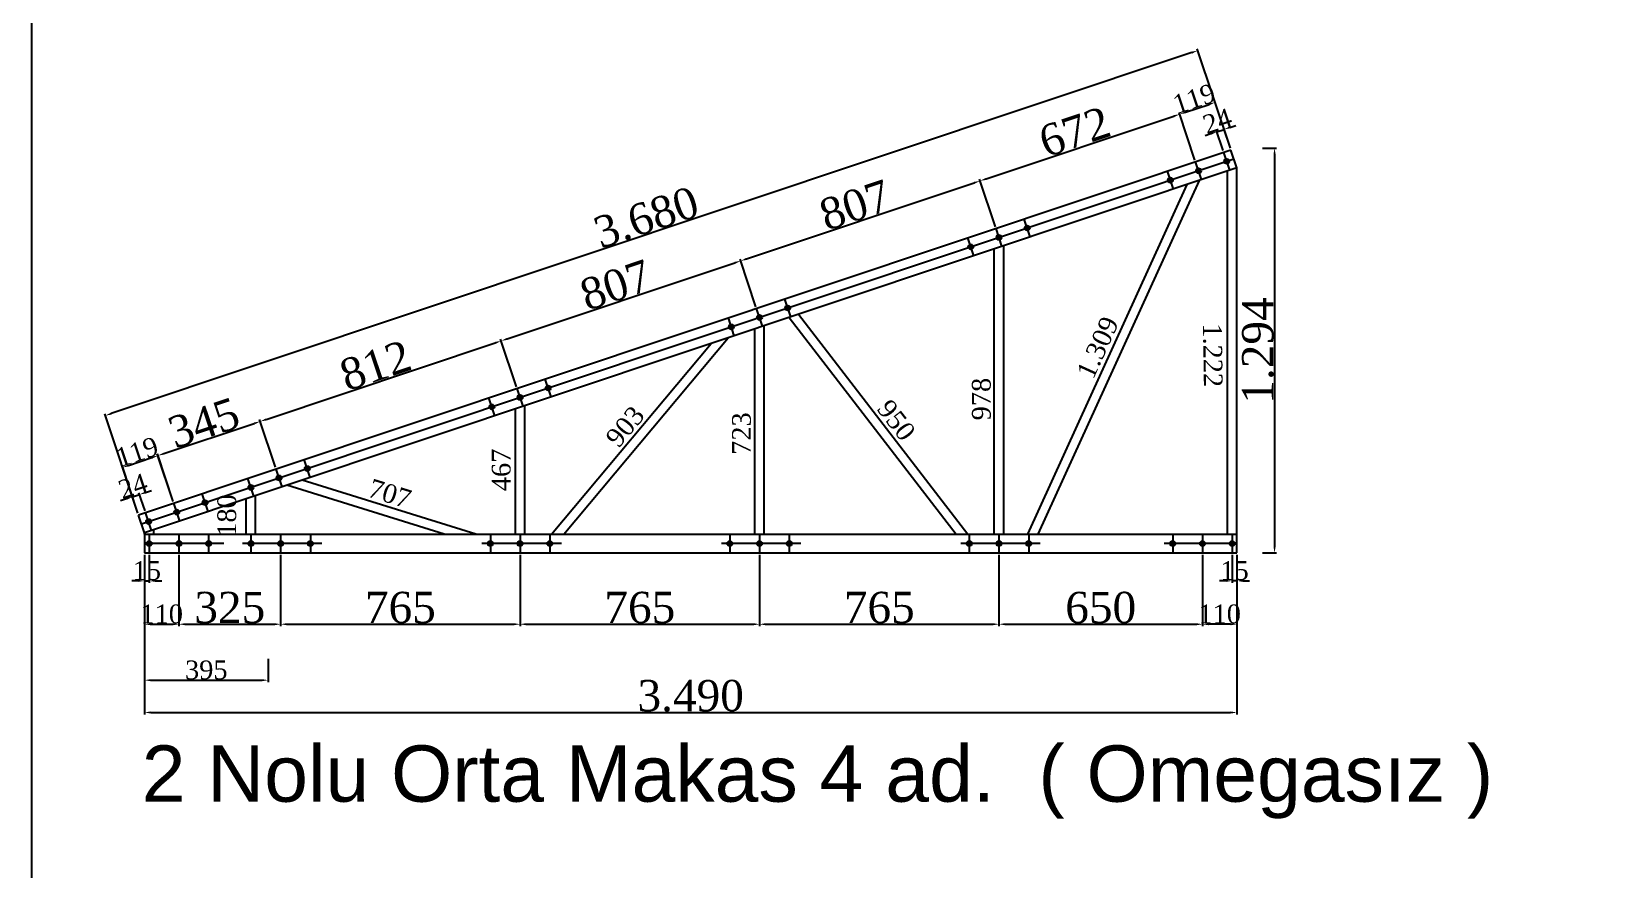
# Model space of a CAD drawing. Header units: millimetres. Extents: x 201962 to 221859, y -224854 to -197588.
# Drawn here: x 209923 to 214998, y -213603 to -210927 of the extents above; entities that cross this region are included whole.
import ezdxf

# ---------------------------------------------------------------- set-up
doc = ezdxf.new("R2010")
doc.units = ezdxf.units.MM
doc.header["$MEASUREMENT"] = 0
for name, color, linetype in [('Block1', 255, 'Continuous'), ('DUVAR', 7, 'Continuous'), ('ÖLÇÜLENDİRME', 121, 'Continuous')]:
    doc.layers.add(name, color=color, linetype=linetype)
doc.styles.add('133', font='times.ttf')
doc.styles.get("Standard").update_dxf_attribs({"font": 'arial.ttf'})
doc.dimstyles.new('MAKAS', dxfattribs={"dimscale": 20, "dimtxt": 1.3, "dimasz": 1, "dimexe": 0.3, "dimexo": 0.3, "dimgap": 0.1, "dimtad": 1, "dimrnd": 1, "dimzin": 12, "dimdsep": 46, "dimlunit": 6, "dimtxsty": '133', "dimcen": 0.8, "dimdle": 0.0005, "dimclrd": 4, "dimclre": 6, "dimclrt": 2, "dimazin": 3, "dimtfac": 1, "dimtmove": 0, "dimatfit": 2, "dimldrblk": 'DOTSMALL', "dimfxl": 0, "dimtolj": 1, "dimtzin": 0, "dimarcsym": 0})
doc.dimstyles.new('makas 1', dxfattribs={"dimscale": 20, "dimtxt": 3, "dimasz": 1.2, "dimexe": 0.3, "dimexo": 0.3, "dimgap": 0.1, "dimtad": 1, "dimrnd": 1, "dimzin": 12, "dimdsep": 46, "dimlunit": 6, "dimtxsty": '133', "dimblk": 'NONE', "dimcen": 0.8, "dimdle": 0.0005, "dimse1": 1, "dimse2": 1, "dimsd1": 1, "dimsd2": 1, "dimclrd": 105, "dimclre": 42, "dimclrt": 2, "dimazin": 3, "dimtfac": 1, "dimtmove": 0, "dimatfit": 2, "dimldrblk": 'NONE', "dimfxl": 0, "dimtolj": 1, "dimtzin": 0, "dimarcsym": 0})

# ---------------------------------------------------------------- blocks, each defined once
blk = doc.blocks.new('*D9842')
at = {"layer": 'Defpoints', "color": 0}
for p in [(210282.8, -212592.7), (210297.8, -212592.7), (210297.8, -212681.7)]:
    blk.add_point(p, dxfattribs=at)
at = {"layer": 'ÖLÇÜLENDİRME', "color": 6, "lineweight": -2, "ltscale": 0.5}
for p, q in [((210282.8, -212598.7), (210282.8, -212687.7)), ((210297.8, -212598.7), (210297.8, -212687.7))]:
    blk.add_line(p, q, dxfattribs=at)
at = {"layer": 'ÖLÇÜLENDİRME', "color": 4, "lineweight": -2, "ltscale": 0.5}
for p, q in [((210262.8, -212681.7), (210242.8, -212681.7)), ((210282.8, -212681.7), (210297.8, -212681.7)), ((210317.8, -212681.7), (210337.8, -212681.7))]:
    blk.add_line(p, q, dxfattribs=at)
at = {"layer": 'ÖLÇÜLENDİRME', "color": 4}
for points in [[(210262.8, -212685.1), (210262.8, -212678.4), (210282.8, -212681.7)], [(210317.8, -212678.4), (210317.8, -212685.1), (210297.8, -212681.7)]]:
    blk.add_solid(points, dxfattribs=at)
at = {"layer": 'ÖLÇÜLENDİRME', "color": 2, "insert": (210290.3, -212649.3), "char_height": 60, "attachment_point": 5, "style": '133'}
blk.add_mtext('\\A1;15', dxfattribs=at)
blk = doc.blocks.new('_DotSmall')
at = {"color": 0, "linetype": 'ByBlock', "const_width": 0.5}
blk.add_lwpolyline([(-0.0625, 0, 1), (0.0625, 0, 1)], format="xyb", close=True, dxfattribs=at)
blk = doc.blocks.new('*D9843')
at = {"layer": 'Defpoints', "color": 0}
for p in [(210282.8, -212592.7), (210392.8, -212592.7), (210392.8, -212820.4)]:
    blk.add_point(p, dxfattribs=at)
at = {"layer": 'ÖLÇÜLENDİRME', "color": 6, "lineweight": -2, "ltscale": 0.5}
for p, q in [((210282.8, -212598.7), (210282.8, -212826.4)), ((210392.8, -212598.7), (210392.8, -212826.4))]:
    blk.add_line(p, q, dxfattribs=at)
at = {"layer": 'ÖLÇÜLENDİRME', "color": 4, "lineweight": -2, "ltscale": 0.5}
blk.add_line((210302.8, -212820.4), (210372.8, -212820.4), dxfattribs=at)
at = {"layer": 'ÖLÇÜLENDİRME', "color": 4}
for points in [[(210302.8, -212817), (210302.8, -212823.7), (210282.8, -212820.4)], [(210372.8, -212823.7), (210372.8, -212817), (210392.8, -212820.4)]]:
    blk.add_solid(points, dxfattribs=at)
at = {"layer": 'ÖLÇÜLENDİRME', "color": 2, "insert": (210337.8, -212787.9), "char_height": 60, "attachment_point": 5, "style": '133'}
blk.add_mtext('\\A1;110', dxfattribs=at)
blk = doc.blocks.new('*D9844')
at = {"layer": 'Defpoints', "color": 0}
for p in [(210392.8, -212592.7), (210717.8, -212592.7), (210717.8, -212820.4)]:
    blk.add_point(p, dxfattribs=at)
at = {"layer": 'ÖLÇÜLENDİRME', "color": 6, "lineweight": -2, "ltscale": 0.5}
for p, q in [((210392.8, -212598.7), (210392.8, -212826.4)), ((210717.8, -212598.7), (210717.8, -212826.4))]:
    blk.add_line(p, q, dxfattribs=at)
at = {"layer": 'ÖLÇÜLENDİRME', "color": 4, "lineweight": -2, "ltscale": 0.5}
blk.add_line((210412.8, -212820.4), (210697.8, -212820.4), dxfattribs=at)
at = {"layer": 'ÖLÇÜLENDİRME', "color": 4}
for points in [[(210412.8, -212817), (210412.8, -212823.7), (210392.8, -212820.4)], [(210697.8, -212823.7), (210697.8, -212817), (210717.8, -212820.4)]]:
    blk.add_solid(points, dxfattribs=at)
at = {"layer": 'ÖLÇÜLENDİRME', "color": 2, "insert": (210555.3, -212767.6), "char_height": 100, "attachment_point": 5, "style": '133'}
blk.add_mtext('\\A1;325', dxfattribs=at)
blk = doc.blocks.new('*D9845')
at = {"layer": 'Defpoints', "color": 0}
for p in [(210717.8, -212592.7), (211482.8, -212592.7), (211482.8, -212820.4)]:
    blk.add_point(p, dxfattribs=at)
at = {"layer": 'ÖLÇÜLENDİRME', "color": 6, "lineweight": -2, "ltscale": 0.5}
for p, q in [((210717.8, -212598.7), (210717.8, -212826.4)), ((211482.8, -212598.7), (211482.8, -212826.4))]:
    blk.add_line(p, q, dxfattribs=at)
at = {"layer": 'ÖLÇÜLENDİRME', "color": 4, "lineweight": -2, "ltscale": 0.5}
blk.add_line((210737.8, -212820.4), (211462.8, -212820.4), dxfattribs=at)
at = {"layer": 'ÖLÇÜLENDİRME', "color": 4}
for points in [[(210737.8, -212817), (210737.8, -212823.7), (210717.8, -212820.4)], [(211462.8, -212823.7), (211462.8, -212817), (211482.8, -212820.4)]]:
    blk.add_solid(points, dxfattribs=at)
at = {"layer": 'ÖLÇÜLENDİRME', "color": 2, "insert": (211100.3, -212767.5), "char_height": 100, "attachment_point": 5, "style": '133'}
blk.add_mtext('\\A1;765', dxfattribs=at)
blk = doc.blocks.new('*D9846')
at = {"layer": 'Defpoints', "color": 0}
for p in [(211482.8, -212592.7), (212247.8, -212592.7), (212247.8, -212820.4)]:
    blk.add_point(p, dxfattribs=at)
at = {"layer": 'ÖLÇÜLENDİRME', "color": 6, "lineweight": -2, "ltscale": 0.5}
for p, q in [((211482.8, -212598.7), (211482.8, -212826.4)), ((212247.8, -212598.7), (212247.8, -212826.4))]:
    blk.add_line(p, q, dxfattribs=at)
at = {"layer": 'ÖLÇÜLENDİRME', "color": 4, "lineweight": -2, "ltscale": 0.5}
blk.add_line((211502.8, -212820.4), (212227.8, -212820.4), dxfattribs=at)
at = {"layer": 'ÖLÇÜLENDİRME', "color": 4}
for points in [[(211502.8, -212817), (211502.8, -212823.7), (211482.8, -212820.4)], [(212227.8, -212823.7), (212227.8, -212817), (212247.8, -212820.4)]]:
    blk.add_solid(points, dxfattribs=at)
at = {"layer": 'ÖLÇÜLENDİRME', "color": 2, "insert": (211865.3, -212767.5), "char_height": 100, "attachment_point": 5, "style": '133'}
blk.add_mtext('\\A1;765', dxfattribs=at)
blk = doc.blocks.new('*D9847')
at = {"layer": 'Defpoints', "color": 0}
for p in [(212247.8, -212592.7), (213012.8, -212592.7), (213012.8, -212820.4)]:
    blk.add_point(p, dxfattribs=at)
at = {"layer": 'ÖLÇÜLENDİRME', "color": 6, "lineweight": -2, "ltscale": 0.5}
for p, q in [((212247.8, -212598.7), (212247.8, -212826.4)), ((213012.8, -212598.7), (213012.8, -212826.4))]:
    blk.add_line(p, q, dxfattribs=at)
at = {"layer": 'ÖLÇÜLENDİRME', "color": 4, "lineweight": -2, "ltscale": 0.5}
blk.add_line((212267.8, -212820.4), (212992.8, -212820.4), dxfattribs=at)
at = {"layer": 'ÖLÇÜLENDİRME', "color": 4}
for points in [[(212267.8, -212817), (212267.8, -212823.7), (212247.8, -212820.4)], [(212992.8, -212823.7), (212992.8, -212817), (213012.8, -212820.4)]]:
    blk.add_solid(points, dxfattribs=at)
at = {"layer": 'ÖLÇÜLENDİRME', "color": 2, "insert": (212630.3, -212767.5), "char_height": 100, "attachment_point": 5, "style": '133'}
blk.add_mtext('\\A1;765', dxfattribs=at)
blk = doc.blocks.new('*D9848')
at = {"layer": 'Defpoints', "color": 0}
for p in [(213012.8, -212592.7), (213662.8, -212592.7), (213662.8, -212820.4)]:
    blk.add_point(p, dxfattribs=at)
at = {"layer": 'ÖLÇÜLENDİRME', "color": 6, "lineweight": -2, "ltscale": 0.5}
for p, q in [((213012.8, -212598.7), (213012.8, -212826.4)), ((213662.8, -212598.7), (213662.8, -212826.4))]:
    blk.add_line(p, q, dxfattribs=at)
at = {"layer": 'ÖLÇÜLENDİRME', "color": 4, "lineweight": -2, "ltscale": 0.5}
blk.add_line((213032.8, -212820.4), (213642.8, -212820.4), dxfattribs=at)
at = {"layer": 'ÖLÇÜLENDİRME', "color": 4}
for points in [[(213032.8, -212817), (213032.8, -212823.7), (213012.8, -212820.4)], [(213642.8, -212823.7), (213642.8, -212817), (213662.8, -212820.4)]]:
    blk.add_solid(points, dxfattribs=at)
at = {"layer": 'ÖLÇÜLENDİRME', "color": 2, "insert": (213337.8, -212767.6), "char_height": 100, "attachment_point": 5, "style": '133'}
blk.add_mtext('\\A1;650', dxfattribs=at)
blk = doc.blocks.new('*D9850')
at = {"layer": 'Defpoints', "color": 0}
for p in [(210282.8, -212924.8), (210677.8, -212924.8), (210677.8, -212999.2)]:
    blk.add_point(p, dxfattribs=at)
at = {"layer": 'ÖLÇÜLENDİRME', "color": 6, "lineweight": -2, "ltscale": 0.5}
for p, q in [((210282.8, -212930.8), (210282.8, -213005.2)), ((210677.8, -212930.8), (210677.8, -213005.2))]:
    blk.add_line(p, q, dxfattribs=at)
at = {"layer": 'ÖLÇÜLENDİRME', "color": 4, "lineweight": -2, "ltscale": 0.5}
blk.add_line((210302.8, -212999.2), (210657.8, -212999.2), dxfattribs=at)
at = {"layer": 'ÖLÇÜLENDİRME', "color": 4}
for points in [[(210302.8, -212995.9), (210302.8, -213002.5), (210282.8, -212999.2)], [(210657.8, -213002.5), (210657.8, -212995.9), (210677.8, -212999.2)]]:
    blk.add_solid(points, dxfattribs=at)
at = {"layer": 'ÖLÇÜLENDİRME', "color": 2, "insert": (210480.3, -212966.7), "char_height": 60, "attachment_point": 5, "style": '133'}
blk.add_mtext('\\A1;395', dxfattribs=at)
blk = doc.blocks.new('*D9851')
at = {"layer": 'Defpoints', "color": 0}
for p in [(213772.8, -212592.7), (210282.8, -212735.2), (213772.8, -213102.4)]:
    blk.add_point(p, dxfattribs=at)
at = {"layer": 'ÖLÇÜLENDİRME', "color": 6, "lineweight": -2, "ltscale": 0.5}
for p, q in [((213772.8, -212598.7), (213772.8, -213108.4)), ((210282.8, -212741.2), (210282.8, -213108.4))]:
    blk.add_line(p, q, dxfattribs=at)
at = {"layer": 'ÖLÇÜLENDİRME', "color": 4, "lineweight": -2, "ltscale": 0.5}
blk.add_line((210302.8, -213102.4), (213752.8, -213102.4), dxfattribs=at)
at = {"layer": 'ÖLÇÜLENDİRME', "color": 4}
for points in [[(210302.8, -213099), (210302.8, -213105.7), (210282.8, -213102.4)], [(213752.8, -213105.7), (213752.8, -213099), (213772.8, -213102.4)]]:
    blk.add_solid(points, dxfattribs=at)
at = {"layer": 'ÖLÇÜLENDİRME', "color": 2, "insert": (212027.8, -213049.5), "char_height": 100, "attachment_point": 5, "style": '133'}
blk.add_mtext('\\A1;3.490', dxfattribs=at)
blk = doc.blocks.new('*D9852')
at = {"layer": 'Defpoints', "color": 0}
for p in [(210578.5, -212383), (210622.8, -212383), (210622.8, -212562.7)]:
    blk.add_point(p, dxfattribs=at)
at = {"layer": 'Block1', "color": 2, "insert": (210546.1, -212472.9), "char_height": 60, "attachment_point": 5, "rotation": 90, "style": '133'}
blk.add_mtext('\\A1;180', dxfattribs=at)
blk = doc.blocks.new('_None')
blk = doc.blocks.new('*D9853')
at = {"layer": 'Defpoints', "color": 0}
for p in [(210703, -212382.6), (211394.4, -212539.4), (211377.9, -212592.4)]:
    blk.add_point(p, dxfattribs=at)
at = {"layer": 'Block1', "color": 2, "insert": (211066.6, -212403.4), "char_height": 60, "attachment_point": 5, "rotation": 342.7314, "style": '133'}
blk.add_mtext('\\A1;707', dxfattribs=at)
blk = doc.blocks.new('*D9854')
at = {"layer": 'Defpoints', "color": 0}
for p in [(211455.4, -212093.9), (211507.1, -212093.9), (211507.1, -212560.9)]:
    blk.add_point(p, dxfattribs=at)
at = {"layer": 'Block1', "color": 2, "insert": (211422.8, -212327.4), "char_height": 60, "attachment_point": 5, "rotation": 90, "style": '133'}
blk.add_mtext('\\A1;467', dxfattribs=at)
blk = doc.blocks.new('*D9855')
at = {"layer": 'Defpoints', "color": 0}
for p in [(212133.3, -211863.1), (212162.2, -211887.3), (211582.3, -212579.8)]:
    blk.add_point(p, dxfattribs=at)
at = {"layer": 'Block1', "color": 2, "insert": (211818.4, -212188.5), "char_height": 60, "attachment_point": 5, "rotation": 50.0597, "style": '133'}
blk.add_mtext('\\A1;903', dxfattribs=at)
blk = doc.blocks.new('*D9856')
at = {"layer": 'Defpoints', "color": 0}
for p in [(212264.9, -211850), (212223, -212572.6), (212264.9, -212572.6)]:
    blk.add_point(p, dxfattribs=at)
at = {"layer": 'Block1', "color": 2, "insert": (212190.4, -212211.3), "char_height": 60, "attachment_point": 5, "rotation": 90, "style": '133'}
blk.add_mtext('\\A1;723', dxfattribs=at)
blk = doc.blocks.new('*D9857')
at = {"layer": 'Defpoints', "color": 0}
for p in [(212333.4, -211839.7), (212949.1, -212564.8), (212913.3, -212592.4)]:
    blk.add_point(p, dxfattribs=at)
at = {"layer": 'Block1', "color": 2, "insert": (212684.9, -212168.6), "char_height": 60, "attachment_point": 5, "rotation": 307.6087, "style": '133'}
blk.add_mtext('\\A1;950', dxfattribs=at)
blk = doc.blocks.new('*D9858')
at = {"layer": 'Defpoints', "color": 0}
for p in [(212989.3, -211611.8), (213040.1, -211611.8), (213040.1, -212590.1)]:
    blk.add_point(p, dxfattribs=at)
at = {"layer": 'Block1', "color": 2, "insert": (212956.8, -212101), "char_height": 60, "attachment_point": 5, "rotation": 90, "style": '133'}
blk.add_mtext('\\A1;978', dxfattribs=at)
blk = doc.blocks.new('*D9865')
at = {"layer": 'Defpoints', "color": 0}
for p in [(210267.1, -212405.8), (210263.8, -212471.4), (210286.5, -212463.8)]:
    blk.add_point(p, dxfattribs=at)
at = {"layer": 'ÖLÇÜLENDİRME', "color": 4, "lineweight": -2, "ltscale": 0.5}
for p, q in [((210225.4, -212419.7), (210206.4, -212426)), ((210244.4, -212413.4), (210267.1, -212405.8)), ((210286.1, -212399.4), (210305.1, -212393.1))]:
    blk.add_line(p, q, dxfattribs=at)
at = {"layer": 'ÖLÇÜLENDİRME', "color": 6, "lineweight": -2, "ltscale": 0.5}
for p, q in [((210261.9, -212465.7), (210242.5, -212407.7)), ((210284.6, -212458.1), (210265.2, -212400.1))]:
    blk.add_line(p, q, dxfattribs=at)
at = {"layer": 'ÖLÇÜLENDİRME', "color": 4}
for points in [[(210226.5, -212422.9), (210224.3, -212416.5), (210244.4, -212413.4)], [(210285, -212396.3), (210287.2, -212402.6), (210267.1, -212405.8)]]:
    blk.add_solid(points, dxfattribs=at)
at = {"layer": 'ÖLÇÜLENDİRME', "color": 2, "insert": (210245.6, -212379.3), "char_height": 60, "attachment_point": 5, "rotation": 18.4771, "style": '133'}
blk.add_mtext('\\A1;24', dxfattribs=at)
blk = doc.blocks.new('*D9866')
at = {"layer": 'Defpoints', "color": 0}
for p in [(210325.8, -212281.6), (210263.8, -212471.4), (210376.6, -212433.7)]:
    blk.add_point(p, dxfattribs=at)
at = {"layer": 'ÖLÇÜLENDİRME', "color": 6, "lineweight": -2, "ltscale": 0.5}
for p, q in [((210374.7, -212428), (210323.8, -212276)), ((210261.9, -212465.7), (210211, -212313.7))]:
    blk.add_line(p, q, dxfattribs=at)
at = {"layer": 'ÖLÇÜLENDİRME', "color": 4, "lineweight": -2, "ltscale": 0.5}
blk.add_line((210231.9, -212313.1), (210306.8, -212288), dxfattribs=at)
at = {"layer": 'ÖLÇÜLENDİRME', "color": 4}
for points in [[(210230.8, -212309.9), (210232.9, -212316.2), (210212.9, -212319.4)], [(210307.8, -212291.2), (210305.7, -212284.8), (210325.8, -212281.6)]]:
    blk.add_solid(points, dxfattribs=at)
at = {"layer": 'ÖLÇÜLENDİRME', "color": 2, "insert": (210259, -212269.7), "char_height": 60, "attachment_point": 5, "rotation": 18.5025, "style": '133'}
blk.add_mtext('\\A1;119', dxfattribs=at)
blk = doc.blocks.new('*D9867')
at = {"layer": 'Defpoints', "color": 0}
for p in [(210652.5, -212172.4), (210703.4, -212324.5), (210376.6, -212433.7)]:
    blk.add_point(p, dxfattribs=at)
at = {"layer": 'ÖLÇÜLENDİRME', "color": 6, "lineweight": -2, "ltscale": 0.5}
for p, q in [((210701.5, -212318.8), (210650.6, -212166.7)), ((210374.7, -212428), (210323.9, -212275.9))]:
    blk.add_line(p, q, dxfattribs=at)
at = {"layer": 'ÖLÇÜLENDİRME', "color": 4, "lineweight": -2, "ltscale": 0.5}
blk.add_line((210344.8, -212275.3), (210633.5, -212178.7), dxfattribs=at)
at = {"layer": 'ÖLÇÜLENDİRME', "color": 4}
for points in [[(210634.6, -212181.9), (210632.5, -212175.6), (210652.5, -212172.4)], [(210343.7, -212272.1), (210345.8, -212278.4), (210325.8, -212281.6)]]:
    blk.add_solid(points, dxfattribs=at)
at = {"layer": 'ÖLÇÜLENDİRME', "color": 2, "insert": (210472.4, -212177), "char_height": 100, "attachment_point": 5, "rotation": 18.4851, "style": '133'}
blk.add_mtext('\\A1;345', dxfattribs=at)
blk = doc.blocks.new('*D9868')
at = {"layer": 'Defpoints', "color": 0}
for p in [(211422.4, -211915.1), (211473.3, -212067.2), (210703.4, -212324.5)]:
    blk.add_point(p, dxfattribs=at)
at = {"layer": 'ÖLÇÜLENDİRME', "color": 4, "lineweight": -2, "ltscale": 0.5}
blk.add_line((210671.5, -212166), (211403.4, -211921.4), dxfattribs=at)
at = {"layer": 'ÖLÇÜLENDİRME', "color": 6, "lineweight": -2, "ltscale": 0.5}
for p, q in [((211471.4, -212061.5), (211420.5, -211909.4)), ((210701.5, -212318.8), (210650.6, -212166.7))]:
    blk.add_line(p, q, dxfattribs=at)
at = {"layer": 'ÖLÇÜLENDİRME', "color": 4}
for points in [[(211404.5, -211924.6), (211402.4, -211918.3), (211422.4, -211915.1)], [(210670.4, -212162.9), (210672.6, -212169.2), (210652.5, -212172.4)]]:
    blk.add_solid(points, dxfattribs=at)
at = {"layer": 'ÖLÇÜLENDİRME', "color": 2, "insert": (211020.8, -211993.7), "char_height": 100, "attachment_point": 5, "rotation": 18.4798, "style": '133'}
blk.add_mtext('\\A1;812', dxfattribs=at)
blk = doc.blocks.new('*D9869')
at = {"layer": 'Defpoints', "color": 0}
for p in [(212952.4, -211403.8), (213003.3, -211556), (212238.3, -211811.6)]:
    blk.add_point(p, dxfattribs=at)
at = {"layer": 'ÖLÇÜLENDİRME', "color": 4, "lineweight": -2, "ltscale": 0.5}
blk.add_line((212206.4, -211653.1), (212933.4, -211410.2), dxfattribs=at)
at = {"layer": 'ÖLÇÜLENDİRME', "color": 6, "lineweight": -2, "ltscale": 0.5}
for p, q in [((213001.4, -211550.3), (212950.5, -211398.1)), ((212236.4, -211805.9), (212185.5, -211653.8))]:
    blk.add_line(p, q, dxfattribs=at)
at = {"layer": 'ÖLÇÜLENDİRME', "color": 4}
for points in [[(212934.5, -211413.3), (212932.4, -211407), (212952.4, -211403.8)], [(212205.3, -211649.9), (212207.4, -211656.3), (212187.4, -211659.4)]]:
    blk.add_solid(points, dxfattribs=at)
at = {"layer": 'ÖLÇÜLENDİRME', "color": 2, "insert": (212553.1, -211481.5), "char_height": 100, "attachment_point": 5, "rotation": 18.4771, "style": '133'}
blk.add_mtext('\\A1;807', dxfattribs=at)
blk = doc.blocks.new('*D9870')
at = {"layer": 'Defpoints', "color": 0}
for p in [(213590, -211190.8), (213640.9, -211343), (213003.3, -211556)]:
    blk.add_point(p, dxfattribs=at)
at = {"layer": 'ÖLÇÜLENDİRME', "color": 4, "lineweight": -2, "ltscale": 0.5}
blk.add_line((212971.4, -211397.5), (213571.1, -211197.1), dxfattribs=at)
at = {"layer": 'ÖLÇÜLENDİRME', "color": 6, "lineweight": -2, "ltscale": 0.5}
for p, q in [((213639, -211337.3), (213588.1, -211185.1)), ((213001.4, -211550.3), (212950.5, -211398.1))]:
    blk.add_line(p, q, dxfattribs=at)
at = {"layer": 'ÖLÇÜLENDİRME', "color": 4}
for points in [[(213572.1, -211200.3), (213570, -211194), (213590, -211190.8)], [(212970.3, -211394.3), (212972.4, -211400.6), (212952.4, -211403.8)]]:
    blk.add_solid(points, dxfattribs=at)
at = {"layer": 'ÖLÇÜLENDİRME', "color": 2, "insert": (213254.5, -211247.1), "char_height": 100, "attachment_point": 5, "rotation": 18.4748, "style": '133'}
blk.add_mtext('\\A1;672', dxfattribs=at)
blk = doc.blocks.new('*D9872')
at = {"layer": 'Defpoints', "color": 0}
for p in [(213702.9, -211153.1), (213753.8, -211305.2), (213640.9, -211343)]:
    blk.add_point(p, dxfattribs=at)
at = {"layer": 'ÖLÇÜLENDİRME', "color": 4, "lineweight": -2, "ltscale": 0.5}
blk.add_line((213609, -211184.4), (213683.9, -211159.4), dxfattribs=at)
at = {"layer": 'ÖLÇÜLENDİRME', "color": 6, "lineweight": -2, "ltscale": 0.5}
for p, q in [((213751.9, -211299.6), (213701, -211147.4)), ((213639, -211337.3), (213588.1, -211185.1))]:
    blk.add_line(p, q, dxfattribs=at)
at = {"layer": 'ÖLÇÜLENDİRME', "color": 4}
for points in [[(213685, -211162.6), (213682.9, -211156.2), (213702.9, -211153.1)], [(213608, -211181.3), (213610.1, -211187.6), (213590, -211190.8)]]:
    blk.add_solid(points, dxfattribs=at)
at = {"layer": 'ÖLÇÜLENDİRME', "color": 2, "insert": (213636.2, -211141.1), "char_height": 60, "attachment_point": 5, "rotation": 18.4771, "style": '133'}
blk.add_mtext('\\A1;119', dxfattribs=at)
blk = doc.blocks.new('*D9873')
at = {"layer": 'Defpoints', "color": 0}
for p in [(213731.7, -211239.2), (213731, -211312.9), (213753.8, -211305.2)]:
    blk.add_point(p, dxfattribs=at)
at = {"layer": 'ÖLÇÜLENDİRME', "color": 4, "lineweight": -2, "ltscale": 0.5}
for p, q in [((213689.9, -211253.1), (213671, -211259.4)), ((213708.9, -211246.8), (213731.7, -211239.2)), ((213750.6, -211232.8), (213769.6, -211226.5))]:
    blk.add_line(p, q, dxfattribs=at)
at = {"layer": 'ÖLÇÜLENDİRME', "color": 6, "lineweight": -2, "ltscale": 0.5}
for p, q in [((213729.1, -211307.2), (213707, -211241.1)), ((213751.9, -211299.6), (213729.8, -211233.5))]:
    blk.add_line(p, q, dxfattribs=at)
at = {"layer": 'ÖLÇÜLENDİRME', "color": 4}
for points in [[(213691, -211256.3), (213688.9, -211249.9), (213708.9, -211246.8)], [(213749.6, -211229.7), (213751.7, -211236), (213731.7, -211239.2)]]:
    blk.add_solid(points, dxfattribs=at)
at = {"layer": 'ÖLÇÜLENDİRME', "color": 2, "insert": (213710.2, -211212.7), "char_height": 60, "attachment_point": 5, "rotation": 18.4771, "style": '133'}
blk.add_mtext('\\A1;24', dxfattribs=at)
blk = doc.blocks.new('*D9874')
at = {"layer": 'Defpoints', "color": 0}
for p in [(213753.8, -211305.2), (210157.6, -212153.8), (210263.8, -212471.4)]:
    blk.add_point(p, dxfattribs=at)
at = {"layer": 'ÖLÇÜLENDİRME', "color": 4, "lineweight": -2, "ltscale": 0.5}
blk.add_line((213628.7, -210994), (210176.6, -212147.5), dxfattribs=at)
at = {"layer": 'ÖLÇÜLENDİRME', "color": 6, "lineweight": -2, "ltscale": 0.5}
for p, q in [((213751.9, -211299.6), (213645.7, -210981.9)), ((210261.9, -212465.7), (210155.7, -212148.1))]:
    blk.add_line(p, q, dxfattribs=at)
at = {"layer": 'ÖLÇÜLENDİRME', "color": 4}
for points in [[(213629.7, -210997.1), (213627.6, -210990.8), (213647.6, -210987.6)], [(210175.6, -212144.3), (210177.7, -212150.6), (210157.6, -212153.8)]]:
    blk.add_solid(points, dxfattribs=at)
at = {"layer": 'ÖLÇÜLENDİRME', "color": 2, "insert": (211885.9, -211520.5), "char_height": 100, "attachment_point": 5, "rotation": 18.4771, "style": '133'}
blk.add_mtext('\\A1;3.680', dxfattribs=at)
blk = doc.blocks.new('*D9876')
at = {"layer": 'Defpoints', "color": 0}
for p in [(212187.4, -211659.4), (212238.3, -211811.6), (211473.3, -212067.2)]:
    blk.add_point(p, dxfattribs=at)
at = {"layer": 'ÖLÇÜLENDİRME', "color": 4, "lineweight": -2, "ltscale": 0.5}
blk.add_line((211441.4, -211908.7), (212168.4, -211665.8), dxfattribs=at)
at = {"layer": 'ÖLÇÜLENDİRME', "color": 6, "lineweight": -2, "ltscale": 0.5}
for p, q in [((212236.4, -211805.9), (212185.5, -211653.8)), ((211471.4, -212061.6), (211420.5, -211909.4))]:
    blk.add_line(p, q, dxfattribs=at)
at = {"layer": 'ÖLÇÜLENDİRME', "color": 4}
for points in [[(212169.5, -211668.9), (212167.4, -211662.6), (212187.4, -211659.4)], [(211440.3, -211905.6), (211442.4, -211911.9), (211422.4, -211915.1)]]:
    blk.add_solid(points, dxfattribs=at)
at = {"layer": 'ÖLÇÜLENDİRME', "color": 2, "insert": (211788.2, -211737.1), "char_height": 100, "attachment_point": 5, "rotation": 18.4771, "style": '133'}
blk.add_mtext('\\A1;807', dxfattribs=at)
blk = doc.blocks.new('*D9880')
at = {"layer": 'Defpoints', "color": 0}
for p in [(213757.8, -212592.7), (213772.8, -212592.7), (213757.8, -212681.7)]:
    blk.add_point(p, dxfattribs=at)
at = {"layer": 'ÖLÇÜLENDİRME', "color": 6, "lineweight": -2, "ltscale": 0.5}
for p, q in [((213757.8, -212598.7), (213757.8, -212687.7)), ((213772.8, -212598.7), (213772.8, -212687.7))]:
    blk.add_line(p, q, dxfattribs=at)
at = {"layer": 'ÖLÇÜLENDİRME', "color": 4, "lineweight": -2, "ltscale": 0.5}
for p, q in [((213737.8, -212681.7), (213717.8, -212681.7)), ((213772.8, -212681.7), (213757.8, -212681.7)), ((213792.8, -212681.7), (213812.8, -212681.7))]:
    blk.add_line(p, q, dxfattribs=at)
at = {"layer": 'ÖLÇÜLENDİRME', "color": 4}
for points in [[(213737.8, -212685.1), (213737.8, -212678.4), (213757.8, -212681.7)], [(213792.8, -212678.4), (213792.8, -212685.1), (213772.8, -212681.7)]]:
    blk.add_solid(points, dxfattribs=at)
at = {"layer": 'ÖLÇÜLENDİRME', "color": 2, "insert": (213765.3, -212649.3), "char_height": 60, "attachment_point": 5, "style": '133'}
blk.add_mtext('\\A1;15', dxfattribs=at)
blk = doc.blocks.new('*D9881')
at = {"layer": 'Defpoints', "color": 0}
for p in [(213662.8, -212592.7), (213772.8, -212592.7), (213662.8, -212820.4)]:
    blk.add_point(p, dxfattribs=at)
at = {"layer": 'ÖLÇÜLENDİRME', "color": 6, "lineweight": -2, "ltscale": 0.5}
for p, q in [((213662.8, -212598.7), (213662.8, -212826.4)), ((213772.8, -212598.7), (213772.8, -212826.4))]:
    blk.add_line(p, q, dxfattribs=at)
at = {"layer": 'ÖLÇÜLENDİRME', "color": 4, "lineweight": -2, "ltscale": 0.5}
blk.add_line((213752.8, -212820.4), (213682.8, -212820.4), dxfattribs=at)
at = {"layer": 'ÖLÇÜLENDİRME', "color": 4}
for points in [[(213682.8, -212817), (213682.8, -212823.7), (213662.8, -212820.4)], [(213752.8, -212823.7), (213752.8, -212817), (213772.8, -212820.4)]]:
    blk.add_solid(points, dxfattribs=at)
at = {"layer": 'ÖLÇÜLENDİRME', "color": 2, "insert": (213717.8, -212787.9), "char_height": 60, "attachment_point": 5, "style": '133'}
blk.add_mtext('\\A1;110', dxfattribs=at)
blk = doc.blocks.new('*D9882')
at = {"layer": 'Defpoints', "color": 0}
for p in [(213629.5, -211354.1), (213683.8, -211378.8), (213141.2, -212570.2)]:
    blk.add_point(p, dxfattribs=at)
at = {"layer": 'Block1', "color": 2, "insert": (213328.5, -211936.3), "char_height": 60, "attachment_point": 5, "rotation": 65.5116, "style": '133'}
blk.add_mtext('\\A1;1.309', dxfattribs=at)
blk = doc.blocks.new('*D9883')
at = {"layer": 'Defpoints', "color": 0}
for p in [(213698.4, -211350), (213671.5, -212572), (213715.7, -212571.4)]:
    blk.add_point(p, dxfattribs=at)
at = {"layer": 'Block1', "color": 2, "insert": (213695.4, -211960.9), "char_height": 60, "attachment_point": 5, "rotation": 270.8101, "style": '133'}
blk.add_mtext('\\A1;1.222', dxfattribs=at)
blk = doc.blocks.new('*D9884')
at = {"layer": 'Defpoints', "color": 0}
for p in [(213848.8, -211298.9), (213848.8, -212592.7), (213893.2, -212592.7)]:
    blk.add_point(p, dxfattribs=at)
at = {"layer": 'ÖLÇÜLENDİRME', "color": 6, "lineweight": -2, "ltscale": 0.5}
for p, q in [((213854.8, -211298.9), (213899.2, -211298.9)), ((213854.8, -212592.7), (213899.2, -212592.7))]:
    blk.add_line(p, q, dxfattribs=at)
at = {"layer": 'ÖLÇÜLENDİRME', "color": 4, "lineweight": -2, "ltscale": 0.5}
blk.add_line((213893.2, -211318.9), (213893.2, -212572.7), dxfattribs=at)
at = {"layer": 'ÖLÇÜLENDİRME', "color": 4}
for points in [[(213896.5, -211318.9), (213889.8, -211318.9), (213893.2, -211298.9)], [(213889.8, -212572.7), (213896.5, -212572.7), (213893.2, -212592.7)]]:
    blk.add_solid(points, dxfattribs=at)
at = {"layer": 'ÖLÇÜLENDİRME', "color": 2, "insert": (213840.3, -211945.8), "char_height": 100, "attachment_point": 5, "rotation": 90, "style": '133'}
blk.add_mtext('\\A1;1.294', dxfattribs=at)

msp = doc.modelspace()

# ---------------------------------------------------------------- linework, layer by layer
at = {"color": 2}
msp.add_lwpolyline([(209922.706, -210537.41), (220819.065, -210537.41), (220819.065, -217695.739), (209922.706, -217695.739)], close=True, dxfattribs=at)
at = {"layer": 'Block1', "color": 1}
for p, q in [((213753.758, -211305.244), (210263.775, -212471.428)), ((213772.774, -211362.151), (210282.774, -212528.341)), ((210282.774, -212532.741), (210282.774, -212528.285)), ((210282.774, -212532.741), (213772.774, -212532.741)), ((210282.774, -212532.741), (210282.774, -212592.741)), ((210312.774, -212532.741), (210312.774, -212518.316)), ((210282.774, -212592.741), (213772.774, -212592.741))]:
    msp.add_line(p, q, dxfattribs=at)
at = {"layer": 'Block1', "color": 2}
for p, q in [((210297.774, -212532.741), (210297.774, -212592.741)), ((210392.774, -212532.741), (210392.774, -212592.741)), ((210487.774, -212532.741), (210487.774, -212592.741)), ((210622.774, -212532.741), (210622.774, -212592.741)), ((210717.774, -212532.741), (210717.774, -212592.741)), ((210812.774, -212532.741), (210812.774, -212592.741)), ((211387.774, -212532.741), (211387.774, -212592.741)), ((211482.774, -212532.741), (211482.774, -212592.741)), ((211577.774, -212532.741), (211577.774, -212592.741)), ((212152.773, -212532.741), (212152.773, -212592.741)), ((212247.773, -212532.741), (212247.773, -212592.741)), ((212342.773, -212532.741), (212342.773, -212592.741)), ((212917.773, -212532.741), (212917.773, -212592.741)), ((213012.773, -212532.741), (213012.773, -212592.741)), ((213107.773, -212532.741), (213107.773, -212592.741)), ((213567.774, -212532.741), (213567.774, -212592.741)), ((213662.774, -212532.741), (213662.774, -212592.741)), ((213757.774, -212532.741), (213757.774, -212592.741))]:
    msp.add_line(p, q, dxfattribs=at)
at = {"layer": 'Block1', "color": 1}
for centre, radius in [((213650.401, -211371.412), 8), ((213740.503, -211341.304), 8), ((213740.503, -211341.304), 4), ((213560.298, -211401.52), 8), ((213560.298, -211401.52), 4), ((213650.401, -211371.412), 4), ((213102.875, -211554.35), 8), ((213102.875, -211554.35), 4), ((212922.67, -211614.567), 8), ((212922.67, -211614.567), 4), ((213012.773, -211584.458), 8), ((213012.773, -211584.458), 4), ((212337.876, -211809.966), 8), ((212337.876, -211809.966), 4), ((212157.67, -211870.182), 8), ((212157.67, -211870.182), 4), ((212247.773, -211840.074), 8), ((212247.773, -211840.074), 4), ((211572.876, -212065.581), 8), ((211572.876, -212065.581), 4), ((211392.671, -212125.797), 8), ((211392.671, -212125.797), 4), ((211482.774, -212095.689), 8), ((211482.774, -212095.689), 4), ((210802.98, -212322.832), 8), ((210802.98, -212322.832), 4), ((210622.774, -212383.048), 8), ((210622.774, -212383.048), 4), ((210712.877, -212352.94), 8), ((210712.877, -212352.94), 4), ((210476.235, -212432.009), 8), ((210476.235, -212432.009), 4), ((210386.132, -212462.117), 8), ((210386.132, -212462.117), 4), ((210296.029, -212492.226), 8), ((210296.029, -212492.226), 4), ((210297.774, -212562.741), 8), ((210297.774, -212562.741), 4), ((210392.774, -212562.741), 8), ((210392.774, -212562.741), 4), ((210487.774, -212562.741), 8), ((210487.774, -212562.741), 4), ((210622.774, -212562.741), 8), ((210622.774, -212562.741), 4), ((210717.774, -212562.741), 8), ((210717.774, -212562.741), 4), ((210812.774, -212562.741), 8), ((210812.774, -212562.741), 4), ((211387.774, -212562.741), 8), ((211387.774, -212562.741), 4), ((211482.774, -212562.741), 8), ((211482.774, -212562.741), 4), ((211577.774, -212562.741), 8), ((211577.774, -212562.741), 4), ((212152.773, -212562.741), 8), ((212152.773, -212562.741), 4), ((212247.773, -212562.741), 8), ((212247.773, -212562.741), 4), ((212342.773, -212562.741), 8), ((212342.773, -212562.741), 4), ((212917.773, -212562.741), 8), ((212917.773, -212562.741), 4), ((213012.773, -212562.741), 8), ((213012.773, -212562.741), 4), ((213107.773, -212562.741), 8), ((213107.773, -212562.741), 4), ((213567.774, -212562.741), 8), ((213567.774, -212562.741), 4), ((213662.774, -212562.741), 8), ((213662.774, -212562.741), 4), ((213757.774, -212562.741), 8), ((213757.774, -212562.741), 4)]:
    msp.add_circle(centre, radius, dxfattribs=at)
at = {"layer": 'DUVAR', "color": 1}
for p, q in [((213772.774, -211362.151), (213753.758, -211305.244)), ((213772.774, -212592.741), (213772.774, -211362.151)), ((213104.954, -212532.741), (213613.965, -211415.218)), ((213137.92, -212532.741), (213652.849, -211402.225)), ((213742.774, -212532.741), (213742.774, -211372.176)), ((213027.773, -212532.741), (213027.773, -211611.095)), ((212997.773, -212532.741), (212997.773, -211621.119)), ((212262.773, -212532.741), (212262.773, -211866.721)), ((212342.213, -211840.176), (212875.728, -212532.741)), ((212372.33, -211830.112), (212913.597, -212532.741)), ((211583.329, -212532.741), (212093.698, -211923.217)), ((211622.457, -212532.741), (212148.027, -211905.063)), ((212232.773, -212532.741), (212232.773, -211876.745)), ((211497.774, -212532.741), (211497.774, -212122.347)), ((211467.774, -212532.741), (211467.774, -212132.371)), ((211240.738, -212532.741), (210737.641, -212376.346)), ((211341.799, -212532.741), (210786.347, -212360.071)), ((210607.774, -212532.741), (210607.774, -212419.741)), ((210637.774, -212532.741), (210637.774, -212409.717)), ((210282.774, -212528.285), (210263.758, -212471.378)), ((210282.774, -212592.741), (213772.774, -212592.741)), ((210282.774, -212592.741), (213772.774, -212592.741)), ((210282.774, -212592.741), (213772.774, -212592.741))]:
    msp.add_line(p, q, dxfattribs=at)
at = {"layer": 'ÖLÇÜLENDİRME', "color": 2, "ltscale": 0.5}
for p, q in [((213750.011, -211369.758), (213730.996, -211312.851)), ((210273.266, -212499.832), (213763.264, -211333.691)), ((213659.908, -211399.866), (213640.893, -211342.959)), ((213569.806, -211429.974), (213550.79, -211373.067)), ((213022.28, -211612.912), (213003.265, -211556.005)), ((213112.383, -211582.804), (213093.368, -211525.897)), ((212932.178, -211643.02), (212913.162, -211586.113)), ((212257.281, -211868.527), (212238.265, -211811.62)), ((212347.384, -211838.419), (212328.368, -211781.512)), ((212167.178, -211898.635), (212148.162, -211841.728)), ((211492.281, -212124.143), (211473.266, -212067.236)), ((211582.384, -212094.035), (211563.369, -212037.128)), ((211402.179, -212154.251), (211383.163, -212097.344)), ((210722.385, -212381.393), (210703.369, -212324.486)), ((210812.487, -212351.285), (210793.472, -212294.378)), ((210632.282, -212411.501), (210613.266, -212354.594)), ((210485.742, -212460.463), (210466.727, -212403.556)), ((210305.537, -212520.679), (210286.521, -212463.772)), ((210395.64, -212490.571), (210376.624, -212433.664)), ((210536.559, -212562.741), (210282.774, -212562.741)), ((210849.645, -212562.741), (210595.86, -212562.741)), ((211614.644, -212562.741), (211360.86, -212562.741)), ((212379.644, -212562.741), (212125.859, -212562.741)), ((213144.644, -212562.741), (212890.859, -212562.741)), ((213772.774, -212562.741), (213540.86, -212562.741))]:
    msp.add_line(p, q, dxfattribs=at)

# ---------------------------------------------------------------- texts
at = {"layer": 'ÖLÇÜLENDİRME', "color": 2, "insert": (210273.998, -213207.527), "char_height": 180, "width": 11477.02618, "attachment_point": 1}
msp.add_mtext('2 Nolu Orta Makas 4 ad.  ( Omegasız )', dxfattribs=at)

# ---------------------------------------------------------------- dimensions: what is measured, and where the dimension line sits
at = {"layer": 'Block1', "color": 1}
for p1, p2, distance, picture, middle in [((213141.193, -212570.168), (213683.821, -211378.839), 59.732, '*D9882', (213328.536, -211936.256)), ((213698.418, -211349.969), (213715.689, -212571.406), -44.173, '*D9883', (213695.422, -211960.852)), ((213040.139, -212590.108), (213040.139, -211611.825), 50.841, '*D9858', (212956.758, -212100.966)), ((211582.275, -212579.845), (212162.171, -211887.286), 37.621, '*D9855', (211818.429, -212188.523)), ((212264.877, -211849.976), (212264.877, -212572.643), -41.918, '*D9856', (212190.419, -212211.31)), ((212333.375, -211839.673), (212913.271, -212592.448), 45.24, '*D9857', (212684.941, -212168.594)), ((211507.08, -212560.94), (211507.08, -212093.889), 51.712, '*D9854', (211422.827, -212327.415)), ((210702.974, -212382.647), (211377.871, -212592.448), 55.56, '*D9853', (211066.575, -212403.419)), ((210622.774, -212562.741), (210622.774, -212383.048), 44.226, '*D9852', (210546.097, -212472.894))]:
    dim = msp.add_aligned_dim(p1=p1, p2=p2, distance=distance, dimstyle='makas 1', override={"dimtxt": 3}, dxfattribs=at)
    dim.commit()
    dim.dimension.update_dxf_attribs({"geometry": picture, "text_midpoint": middle})
at = {"layer": 'ÖLÇÜLENDİRME', "color": 1, "ltscale": 0.5}
for p1, p2, distance, picture, middle in [((213753.758, -211305.244), (210263.775, -212471.428), -334.886, '*D9874', (211885.867, -211520.539)), ((213003.262, -211555.995), (213640.893, -211342.959), 160.448, '*D9870', (213254.47, -211247.123)), ((213848.825, -211298.89), (213848.825, -212592.741), 44.353, '*D9884', (213840.277, -211945.816)), ((212238.265, -211811.62), (213003.262, -211555.995), 160.443, '*D9869', (212553.149, -211481.462)), ((211473.2689, -212067.2451), (212238.2653, -211811.6203), 160.4426, '*D9876', (211788.1529, -211737.087)), ((210703.384, -212324.532), (211473.266, -212067.236), 160.433, '*D9868', (211020.752, -211993.693)), ((210376.641, -212433.714), (210703.369, -212324.486), 160.385, '*D9867', (210472.428, -212176.961))]:
    dim = msp.add_aligned_dim(p1=p1, p2=p2, distance=distance, dimstyle='MAKAS', override={"dimtxt": 5, "dimdle": 1}, dxfattribs=at)
    dim.commit()
    dim.dimension.update_dxf_attribs({"geometry": picture, "text_midpoint": middle})
for base, p1, p2, angle, picture, middle, dimtype in [((213702.91, -211153.073), (213640.893, -211342.959), (213753.758, -211305.244), 18.477135, '*D9872', (213646.477, -211171.93), 161), ((213731.676, -211239.16), (213730.996, -211312.851), (213753.758, -211305.244), 18.477135, '*D9873', (213720.295, -211242.963), 161), ((210325.752, -212281.647), (210263.775, -212471.428), (210376.624, -212433.664), 18.502491, '*D9866', (210269.328, -212300.529), 161), ((210267.137, -212405.762), (210263.758, -212471.378), (210286.521, -212463.772), 18.477135, '*D9865', (210255.756, -212409.565), 161), ((213662.774, -212820.362), (213772.774, -212592.741), (213662.774, -212592.741), 180, '*D9881', (213717.774, -212820.362), 160), ((213757.774, -212681.718), (213772.774, -212592.741), (213757.774, -212592.741), 180, '*D9880', (213765.274, -212681.718), 160)]:
    dim = msp.add_linear_dim(base=base, p1=p1, p2=p2, angle=angle, dimstyle='MAKAS', override={"dimtxt": 3}, dxfattribs=at)
    dim.commit()
    dim.dimension.update_dxf_attribs({"geometry": picture, "text_midpoint": middle, "dimtype": dimtype})
for base, p2, picture, middle in [((210297.774, -212681.718), (210297.774, -212592.741), '*D9842', (210290.274, -212681.718)), ((210392.774, -212820.362), (210392.774, -212592.741), '*D9843', (210337.774, -212820.362))]:
    dim = msp.add_linear_dim(base=base, p1=(210282.774, -212592.741), p2=p2, dimstyle='MAKAS', override={"dimtxt": 3}, dxfattribs=at)
    dim.commit()
    dim.dimension.update_dxf_attribs({"geometry": picture, "text_midpoint": middle, "dimtype": 160})
for base, p1, p2, override, picture, middle in [((213772.774, -213102.361), (210282.774, -212735.172), (213772.774, -212592.741), {"dimtxt": 5, "dimdle": 1}, '*D9851', (212027.774, -213049.46)), ((210717.774, -212820.362), (210392.774, -212592.741), (210717.774, -212592.741), {"dimtxt": 5, "dimdle": 1}, '*D9844', (210555.274, -212767.611)), ((211482.774, -212820.362), (210717.774, -212592.741), (211482.774, -212592.741), {"dimtxt": 5, "dimdle": 1}, '*D9845', (211100.274, -212767.461)), ((212247.773, -212820.362), (211482.774, -212592.741), (212247.773, -212592.741), {"dimtxt": 5, "dimdle": 1}, '*D9846', (211865.273, -212767.461)), ((213012.773, -212820.362), (212247.773, -212592.741), (213012.773, -212592.741), {"dimtxt": 5, "dimdle": 1}, '*D9847', (212630.273, -212767.461)), ((213662.774, -212820.362), (213012.773, -212592.741), (213662.774, -212592.741), {"dimtxt": 5, "dimdle": 1}, '*D9848', (213337.773, -212767.611)), ((210677.774, -212999.199), (210282.774, -212924.767), (210677.774, -212924.767), {"dimtxt": 3}, '*D9850', (210480.274, -212966.658))]:
    dim = msp.add_linear_dim(base=base, p1=p1, p2=p2, dimstyle='MAKAS', override=override, dxfattribs=at)
    dim.commit()
    dim.dimension.update_dxf_attribs({"geometry": picture, "text_midpoint": middle})

doc.saveas('drawing.dxf')
